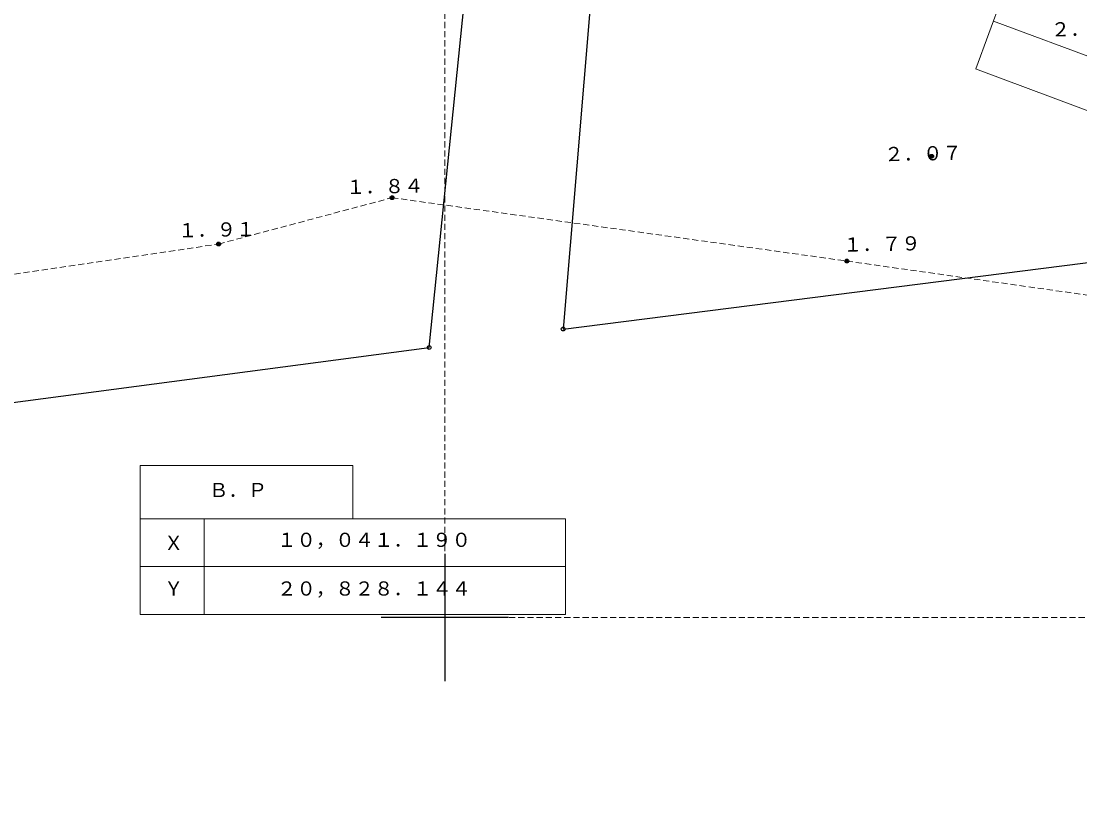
# Model space of a CAD drawing. Units: millimetres on the paper. Extents: x -947 to 759, y -3980 to 320.
# Drawn here: x -371.1 to -163.7, y -3753 to -3600.7 of the extents above; entities that cross this region are included whole.
import ezdxf
from ezdxf.enums import TextEntityAlignment as Align

# ---------------------------------------------------------------- set-up
doc = ezdxf.new("R2010")
doc.units = ezdxf.units.MM
doc.linetypes.add('DASHED1', pattern=[1.8, 1.2, -0.6])
for name, color, linetype, lineweight in [('0-1', 7, 'Continuous', 9), ('0-A', 4, 'Continuous', 15), ('1-F', 2, 'Continuous', 15), ('9-5', 7, 'DASHED1', 9)]:
    doc.layers.add(name, color=color, linetype=linetype, lineweight=lineweight)
for name, color, linetype in [('0-2', 4, 'Continuous'), ('0-5', 5, 'Continuous'), ('6-3', 5, 'Continuous'), ('6-5', 5, 'Continuous')]:
    doc.layers.add(name, color=color, linetype=linetype)
doc.styles.add('ＭＳ ゴシック', font='')
doc.styles.get('ＭＳ ゴシック').set_extended_font_data('MS Gothic')

msp = doc.modelspace()

# ---------------------------------------------------------------- linework, layer by layer
at = {"layer": '0-1', "linetype": 'DASHED1'}
msp.add_line((-298.433, -3635.316), (-209.316, -3647.738), dxfattribs=at)
for points in [[(-379.546, -3651.368), (-332.416, -3644.4), (-298.433, -3635.316)], [(-209.316, -3647.738), (-113.336, -3661.353), (-11.746, -3681.967)]]:
    msp.add_lwpolyline(points, dxfattribs=at)
at = {"layer": '0-2'}
for centre, radius in [((-192.699, -3627.196), 0.375), ((-192.699, -3627.196), 0.225), ((-192.699, -3627.196), 0.075), ((-298.433, -3635.316), 0.375), ((-298.433, -3635.316), 0.225), ((-298.433, -3635.316), 0.075), ((-332.416, -3644.4), 0.375), ((-332.416, -3644.4), 0.225), ((-332.416, -3644.4), 0.075), ((-209.316, -3647.738), 0.375), ((-209.316, -3647.738), 0.225), ((-209.316, -3647.738), 0.075)]:
    msp.add_circle(centre, radius, dxfattribs=at)
at = {"layer": '0-5'}
for p, q in [((-288.093, -3705.142), (-288.093, -3730.142)), ((-275.593, -3717.642), (-300.593, -3717.642))]:
    msp.add_line(p, q, dxfattribs=at)
at = {"layer": '0-A'}
for p, q in [((-347.776, -3687.866), (-306.109, -3687.866)), ((-347.776, -3687.866), (-347.776, -3717.033)), ((-306.109, -3687.866), (-306.109, -3698.283)), ((-347.776, -3698.283), (-264.443, -3698.283)), ((-264.443, -3698.283), (-264.443, -3717.033)), ((-347.776, -3717.033), (-264.443, -3717.033))]:
    msp.add_line(p, q, dxfattribs=at)
at = {"layer": '0-A', "color": 2}
for p, q in [((-335.276, -3698.283), (-335.276, -3717.033)), ((-347.776, -3707.658), (-264.443, -3707.658))]:
    msp.add_line(p, q, dxfattribs=at)
at = {"layer": '1-F'}
for p, q in [((-151.292, -3520.779), (-184.048, -3610.07)), ((-180.58, -3600.691), (41.62, -3683.459)), ((-184.071, -3610.061), (38.13, -3692.83))]:
    msp.add_line(p, q, dxfattribs=at)
at = {"layer": '6-3'}
for points in [[(-919.105, -3747.707), (-291.156, -3664.683), (-276.608, -3521.481), (-63.039, -3421.714), (-58.402, -3410.086), (-64.305, -3389.963), (-74.667, -3373.084), (-88.601, -3360.294), (-104.13, -3350.338), (-122.408, -3339.993), (-207.252, -3293.425)], [(-28.73, -3387.714), (-20.303, -3482.247), (-46.698, -3484.461), (-53.15, -3435.951), (-60.259, -3439.194), (-67.636, -3459.313), (-98.686, -3481.851), (-101.208, -3479.189), (-70.263, -3455.322), (-65.034, -3441.516), (-254.137, -3532.114), (-264.886, -3661.079), (-84.892, -3638.219), (13.252, -3671.05), (123.849, -3708.995), (253.519, -3753.026), (287.449, -3765.371)]]:
    msp.add_lwpolyline(points, dxfattribs=at)
at = {"layer": '6-5'}
for centre in [(-264.886, -3661.079), (-291.156, -3664.683)]:
    msp.add_circle(centre, 0.375, dxfattribs=at)
at = {"layer": '9-5'}
for p, q in [((-288.093, -3467.642), (-288.093, -3717.642)), ((-288.093, -3717.642), (-38.093, -3717.642))]:
    msp.add_line(p, q, dxfattribs=at)

# ---------------------------------------------------------------- texts
at = {"layer": '0-2', "style": 'ＭＳ ゴシック'}
for s, rotation, p in [('２．４３', 1.097, (-169.287, -3604.55)), ('２．０７', 1.096, (-201.935, -3629.007)), ('１．８４', 1.096, (-307.424, -3635.453)), ('１．９１', 1.096, (-340.346, -3643.952)), ('１．７９', 1.096, (-210.002, -3646.752))]:
    msp.add_text(s, height=2.786, rotation=rotation, dxfattribs=at).set_placement(p, align=Align.BOTTOM_LEFT)
at = {"layer": '0-A', "style": 'ＭＳ ゴシック'}
for s, p in [('Ｂ．Ｐ', (-334.304, -3694.875)), ('１０，０４１．１９０', (-320.965, -3704.642)), ('Ｘ', (-343.134, -3705.239)), ('Ｙ', (-343.134, -3714.171)), ('２０，８２８．１４４', (-320.965, -3714.19))]:
    msp.add_text(s, height=2.786, dxfattribs=at).set_placement(p, align=Align.BOTTOM_LEFT)

doc.saveas('drawing.dxf')
